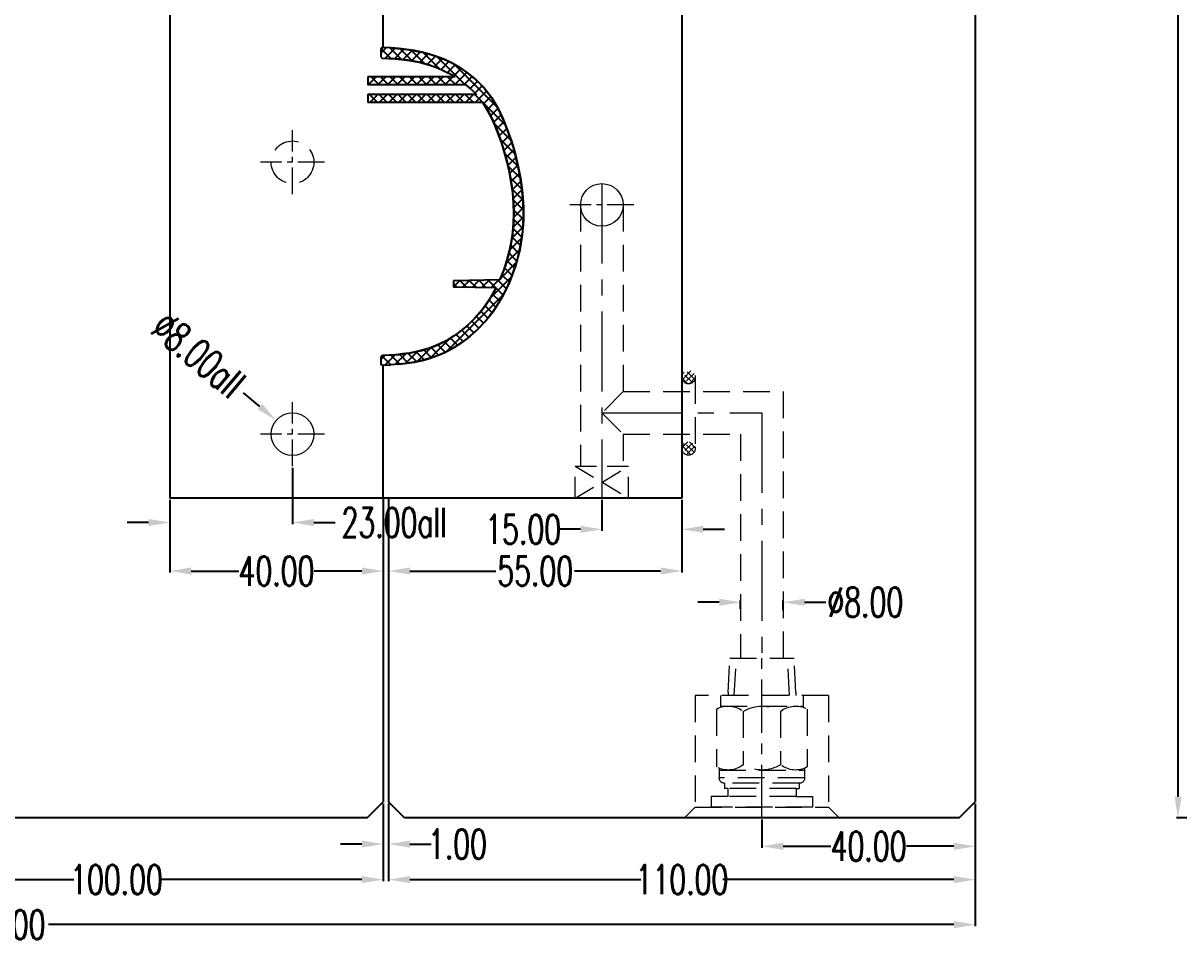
# Model space of a CAD drawing. Header units: millimetres. Extents: x 33920 to 35330, y -21664 to -20666.
# Drawn here: x 34152.6 to 34369.2, y -21236.9 to -21064.2 of the extents above; entities that cross this region are included whole.
import ezdxf

# ---------------------------------------------------------------- set-up
doc = ezdxf.new("R2010")
doc.units = ezdxf.units.MM
doc.header["$LTSCALE"] = 8
doc.linetypes.add('CENTER', pattern=[2, 1.25, -0.25, 0.25, -0.25])
doc.linetypes.add('HIDDEN', pattern=[0.375, 0.25, -0.125])
doc.layers.get('DEFPOINTS').update_dxf_attribs({"color": 6})
doc.layers.add('Cav-cor', color=1, linetype='Continuous')
doc.layers.add('dim', color=3, linetype='Continuous', lineweight=15)
doc.layers.add('WR', color=122, linetype='HIDDEN', lineweight=18)
doc.styles.get("Standard").update_dxf_attribs({"font": 'txt.shx', "width": 0.67, "bigfont": 'chineset.shx'})
doc.dimstyles.new('ISO-25', dxfattribs={"dimtxt": 5.5, "dimasz": 4, "dimexe": 0.3, "dimexo": 0.3, "dimtad": 0, "dimzin": 1, "dimdsep": 46, "dimtxsty": 'Standard', "dimcen": 0, "dimclrd": 3, "dimclre": 3, "dimclrt": 7, "dimazin": 0, "dimtfac": 1, "dimtofl": 0, "dimtmove": 0, "dimatfit": 0, "dimfxl": 0, "dimarcsym": 0})

# ---------------------------------------------------------------- blocks, each defined once
blk = doc.blocks.new('*D29161')
at = {"layer": 'DEFPOINTS', "color": 0}
for p in [(34220.06, -21210.32), (34221.06, -21210.32), (34221.06, -21218.22)]:
    blk.add_point(p, dxfattribs=at)
at = {"layer": 'dim', "color": 3, "lineweight": -2}
for p, q in [((34220.06, -21210.62), (34220.06, -21218.52)), ((34221.06, -21210.62), (34221.06, -21218.52)), ((34216.06, -21218.22), (34212.06, -21218.22)), ((34225.06, -21218.22), (34229.06, -21218.22))]:
    blk.add_line(p, q, dxfattribs=at)
at = {"layer": 'dim', "color": 3}
for points in [[(34216.06, -21218.88), (34216.06, -21217.55), (34220.06, -21218.22)], [(34225.06, -21217.55), (34225.06, -21218.88), (34221.06, -21218.22)]]:
    blk.add_solid(points, dxfattribs=at)
at = {"layer": 'dim', "color": 7, "insert": (34233.98, -21218.22), "char_height": 5.5, "attachment_point": 5}
blk.add_mtext('1.00', dxfattribs=at)
blk = doc.blocks.new('*D29162')
at = {"layer": 'DEFPOINTS', "color": 0}
for p in [(34221.06, -21210.32), (34331.06, -21210.32), (34331.06, -21224.88)]:
    blk.add_point(p, dxfattribs=at)
at = {"layer": 'dim', "color": 3, "lineweight": -2}
for p, q in [((34221.06, -21210.62), (34221.06, -21225.18)), ((34331.06, -21210.62), (34331.06, -21225.18)), ((34225.06, -21224.88), (34268.37, -21224.88)), ((34327.06, -21224.88), (34283.74, -21224.88))]:
    blk.add_line(p, q, dxfattribs=at)
at = {"layer": 'dim', "color": 3}
for points in [[(34225.06, -21224.21), (34225.06, -21225.54), (34221.06, -21224.88)], [(34327.06, -21225.54), (34327.06, -21224.21), (34331.06, -21224.88)]]:
    blk.add_solid(points, dxfattribs=at)
at = {"layer": 'dim', "color": 7, "insert": (34276.06, -21224.88), "char_height": 5.5, "attachment_point": 5}
blk.add_mtext('110.00', dxfattribs=at)
blk = doc.blocks.new('*D29163')
at = {"layer": 'DEFPOINTS', "color": 0}
for p in [(34120.06, -21210.32), (34220.06, -21210.32), (34220.06, -21224.88)]:
    blk.add_point(p, dxfattribs=at)
at = {"layer": 'dim', "color": 3, "lineweight": -2}
for p, q in [((34120.06, -21210.62), (34120.06, -21225.18)), ((34220.06, -21210.62), (34220.06, -21225.18)), ((34124.06, -21224.88), (34162.06, -21224.88)), ((34216.06, -21224.88), (34178.05, -21224.88))]:
    blk.add_line(p, q, dxfattribs=at)
at = {"layer": 'dim', "color": 3}
for points in [[(34124.06, -21224.21), (34124.06, -21225.54), (34120.06, -21224.88)], [(34216.06, -21225.54), (34216.06, -21224.21), (34220.06, -21224.88)]]:
    blk.add_solid(points, dxfattribs=at)
at = {"layer": 'dim', "color": 7, "insert": (34170.06, -21224.88), "char_height": 5.5, "attachment_point": 5}
blk.add_mtext('100.00', dxfattribs=at)
blk = doc.blocks.new('*D29166')
at = {"layer": 'DEFPOINTS', "color": 0}
for p in [(33965.06, -21210.32), (34331.06, -21210.32), (34331.06, -21233.33)]:
    blk.add_point(p, dxfattribs=at)
at = {"layer": 'dim', "color": 3, "lineweight": -2}
for p, q in [((33965.06, -21210.62), (33965.06, -21233.63)), ((34331.06, -21210.62), (34331.06, -21233.63)), ((33969.06, -21233.33), (34138.83, -21233.33)), ((34327.06, -21233.33), (34157.28, -21233.33))]:
    blk.add_line(p, q, dxfattribs=at)
at = {"layer": 'dim', "color": 3}
for points in [[(33969.06, -21232.66), (33969.06, -21234), (33965.06, -21233.33)], [(34327.06, -21234), (34327.06, -21232.66), (34331.06, -21233.33)]]:
    blk.add_solid(points, dxfattribs=at)
at = {"layer": 'dim', "color": 7, "insert": (34148.06, -21233.33), "char_height": 5.5, "attachment_point": 5}
blk.add_mtext('366.00', dxfattribs=at)
blk = doc.blocks.new('*D29167')
at = {"layer": 'DEFPOINTS', "color": 0}
for p in [(34180.06, -21153.32), (34220.06, -21153.32), (34220.06, -21166.99)]:
    blk.add_point(p, dxfattribs=at)
at = {"layer": 'dim', "color": 3, "lineweight": -2}
for p, q in [((34180.06, -21153.62), (34180.06, -21167.29)), ((34220.06, -21153.62), (34220.06, -21167.29)), ((34184.06, -21166.99), (34192.98, -21166.99)), ((34216.06, -21166.99), (34207.13, -21166.99))]:
    blk.add_line(p, q, dxfattribs=at)
at = {"layer": 'dim', "color": 3}
for points in [[(34184.06, -21166.32), (34184.06, -21167.66), (34180.06, -21166.99)], [(34216.06, -21167.66), (34216.06, -21166.32), (34220.06, -21166.99)]]:
    blk.add_solid(points, dxfattribs=at)
at = {"layer": 'dim', "color": 7, "insert": (34200.06, -21166.99), "char_height": 5.5, "attachment_point": 5}
blk.add_mtext('40.00', dxfattribs=at)
blk = doc.blocks.new('*D29168')
at = {"layer": 'DEFPOINTS', "color": 0}
for p in [(34221.06, -21153.32), (34276.06, -21153.32), (34276.06, -21166.99)]:
    blk.add_point(p, dxfattribs=at)
at = {"layer": 'dim', "color": 3, "lineweight": -2}
for p, q in [((34221.06, -21153.62), (34221.06, -21167.29)), ((34276.06, -21153.62), (34276.06, -21167.29)), ((34225.06, -21166.99), (34241.18, -21166.99)), ((34272.06, -21166.99), (34255.94, -21166.99))]:
    blk.add_line(p, q, dxfattribs=at)
at = {"layer": 'dim', "color": 3}
for points in [[(34225.06, -21166.32), (34225.06, -21167.66), (34221.06, -21166.99)], [(34272.06, -21167.66), (34272.06, -21166.32), (34276.06, -21166.99)]]:
    blk.add_solid(points, dxfattribs=at)
at = {"layer": 'dim', "color": 7, "insert": (34248.56, -21166.99), "char_height": 5.5, "attachment_point": 5}
blk.add_mtext('55.00', dxfattribs=at)
blk = doc.blocks.new('*D29184')
at = {"layer": 'DEFPOINTS', "color": 0}
for p in [(34369.06, -20713.32), (34402.68, -20713.32), (34402.68, -21213.32)]:
    blk.add_point(p, dxfattribs=at)
at = {"layer": 'dim', "color": 3, "lineweight": -2}
for p, q in [((34402.38, -20713.32), (34368.76, -20713.32)), ((34369.06, -20717.32), (34369.06, -20954.71)), ((34369.06, -21209.32), (34369.06, -20971.93)), ((34402.38, -21213.32), (34368.76, -21213.32))]:
    blk.add_line(p, q, dxfattribs=at)
at = {"layer": 'dim', "color": 3}
for points in [[(34369.73, -20717.32), (34368.4, -20717.32), (34369.06, -20713.32)], [(34368.4, -21209.32), (34369.73, -21209.32), (34369.06, -21213.32)]]:
    blk.add_solid(points, dxfattribs=at)
at = {"layer": 'dim', "color": 7, "insert": (34369.06, -20963.32), "char_height": 5.5, "attachment_point": 5, "rotation": 90}
blk.add_mtext('500.00', dxfattribs=at)
blk = doc.blocks.new('*D29267')
at = {"layer": 'DEFPOINTS', "color": 0}
for p in [(34203.06, -21147.32), (34180.06, -21153.32), (34203.06, -21157.89)]:
    blk.add_point(p, dxfattribs=at)
at = {"layer": 'dim', "color": 3, "lineweight": -2}
for p, q in [((34203.06, -21147.62), (34203.06, -21158.19)), ((34180.06, -21153.62), (34180.06, -21158.19)), ((34176.06, -21157.89), (34172.06, -21157.89)), ((34207.06, -21157.89), (34211.06, -21157.89))]:
    blk.add_line(p, q, dxfattribs=at)
at = {"layer": 'dim', "color": 3}
for points in [[(34176.06, -21158.56), (34176.06, -21157.23), (34180.06, -21157.89)], [(34207.06, -21157.23), (34207.06, -21158.56), (34203.06, -21157.89)]]:
    blk.add_solid(points, dxfattribs=at)
at = {"layer": 'dim', "color": 7, "insert": (34222.12, -21157.89), "char_height": 5.5, "attachment_point": 5}
blk.add_mtext('23.00all', dxfattribs=at)
blk = doc.blocks.new('*D29268')
at = {"layer": 'DEFPOINTS', "color": 0}
for p in [(34200, -21138.73), (34206.11, -21143.9)]:
    blk.add_point(p, dxfattribs=at)
at = {"layer": 'dim', "color": 3, "lineweight": -2}
blk.add_line((34196.95, -21136.15), (34193.89, -21133.57), dxfattribs=at)
at = {"layer": 'dim', "color": 3}
blk.add_solid([(34196.52, -21136.66), (34197.38, -21135.64), (34200, -21138.73)], dxfattribs=at)
at = {"layer": 'dim', "color": 7, "insert": (34185.44, -21126.42), "char_height": 5.5, "attachment_point": 5, "rotation": 319.7841}
blk.add_mtext('%%c8.00all', dxfattribs=at)
blk = doc.blocks.new('20160905.163532')
at = {"layer": 'WR', "linetype": 'HIDDEN', "ltscale": 2.5}
for p, q in [((12.74, 40.25), (14.74, 42.25)), ((14.74, 42.25), (14.74, 13.25)), ((-8.26, 15.25), (-8.26, 40.25)), ((-8.26, 40.25), (12.74, 40.25)), ((12.74, 40.25), (12.74, 15.25)), ((10.73, 37.25), (12.74, 37.25)), ((10.73, 34.15), (10.73, 37.25)), ((12.74, 18.25), (12.74, 37.25)), ((-8.26, 35.5), (-6.03, 35.5)), ((-6.26, 35.5), (-6.26, 20)), ((-5.7, 36.25), (5.17, 36.25)), ((5.41, 35.75), (7.23, 35.75)), ((5.74, 35.75), (5.74, 19.75)), ((7.23, 19.75), (7.23, 35.75)), ((8.23, 20.75), (8.23, 34.75)), ((8.23, 34.75), (9.23, 34.75)), ((9.23, 34.15), (9.23, 34.75)), ((9.23, 34.15), (9.23, 34.75)), ((-8.82, 34.1), (-15.26, 33.76)), ((-15.26, 33.76), (-15.26, 21.74)), ((-8.26, 32.94), (-15.26, 32.57)), ((-8.82, 34.1), (-8.26, 34.1)), ((9.23, 21.35), (9.23, 34.15)), ((9.23, 34.15), (10.73, 34.15)), ((10.73, 21.35), (10.73, 34.15)), ((-5.27, 31.25), (4.74, 31.25)), ((-5.27, 24.25), (4.74, 24.25)), ((-8.26, 22.56), (-15.26, 22.93)), ((-8.82, 21.4), (-15.26, 21.74)), ((-8.82, 21.4), (-8.26, 21.4)), ((-8.26, 20), (-6.03, 20)), ((5.41, 19.75), (7.23, 19.75)), ((8.23, 20.75), (9.23, 20.75)), ((9.23, 21.35), (10.73, 21.35)), ((9.23, 21.35), (9.23, 20.75)), ((9.23, 21.35), (9.23, 20.75)), ((10.73, 21.35), (10.73, 18.25)), ((-5.7, 19.25), (5.17, 19.25)), ((10.73, 18.25), (12.74, 18.25)), ((-8.26, 15.25), (12.74, 15.25)), ((12.74, 15.25), (14.74, 13.25))]:
    blk.add_line(p, q, dxfattribs=at)
at = {"layer": 'WR', "linetype": 'CENTER'}
blk.add_line((14.74, 27.75), (-15.26, 27.75), dxfattribs=at)
at = {"layer": 'WR', "linetype": 'HIDDEN', "ltscale": 2.5}
for centre, radius, start, end in [((-1.79, 34.07), 4.47, 150.752, 219.0183), ((1.27, 34.07), 4.47, 320.9817, 29.248), ((7.23, 34.75), 1, 0, 90), ((0.4, 27.75), 6.66, 148.3016, 211.6984), ((-0.92, 27.75), 6.66, 328.3016, 31.6984), ((-1.79, 21.44), 4.47, 140.9817, 209.248), ((1.27, 21.44), 4.47, 330.752, 39.0183), ((7.23, 20.75), 1, 270, 0)]:
    blk.add_arc(centre, radius, start, end, dxfattribs=at)
blk = doc.blocks.new('*D29286')
at = {"layer": 'DEFPOINTS', "color": 0}
for p in [(34295.06, -21172.85), (34287.06, -21174.39), (34295.06, -21174.61)]:
    blk.add_point(p, dxfattribs=at)
at = {"layer": 'dim', "color": 3, "lineweight": -2}
for p, q in [((34283.06, -21172.85), (34279.06, -21172.85)), ((34287.06, -21174.09), (34287.06, -21172.55)), ((34295.06, -21174.31), (34295.06, -21172.55)), ((34299.06, -21172.85), (34303.06, -21172.85))]:
    blk.add_line(p, q, dxfattribs=at)
at = {"layer": 'dim', "color": 3}
for points in [[(34283.06, -21173.52), (34283.06, -21172.19), (34287.06, -21172.85)], [(34299.06, -21172.19), (34299.06, -21173.52), (34295.06, -21172.85)]]:
    blk.add_solid(points, dxfattribs=at)
at = {"layer": 'dim', "color": 7, "insert": (34310.44, -21172.85), "char_height": 5.5, "attachment_point": 5}
blk.add_mtext('%%c8.00', dxfattribs=at)
blk = doc.blocks.new('*D29287')
at = {"layer": 'DEFPOINTS', "color": 0}
for p in [(34261.06, -21153.32), (34276.06, -21153.32), (34261.06, -21159.17)]:
    blk.add_point(p, dxfattribs=at)
at = {"layer": 'dim', "color": 3, "lineweight": -2}
for p, q in [((34261.06, -21153.62), (34261.06, -21159.47)), ((34276.06, -21153.62), (34276.06, -21159.47)), ((34257.06, -21159.17), (34253.06, -21159.17)), ((34280.06, -21159.17), (34284.06, -21159.17))]:
    blk.add_line(p, q, dxfattribs=at)
at = {"layer": 'dim', "color": 3}
for points in [[(34257.06, -21159.84), (34257.06, -21158.51), (34261.06, -21159.17)], [(34280.06, -21158.51), (34280.06, -21159.84), (34276.06, -21159.17)]]:
    blk.add_solid(points, dxfattribs=at)
at = {"layer": 'dim', "color": 7, "insert": (34246.29, -21159.17), "char_height": 5.5, "attachment_point": 5}
blk.add_mtext('15.00', dxfattribs=at)
blk = doc.blocks.new('*X29138')
at = {"color": 0}
for p, q in [((-7.86, -0.44), (-6.25, 1.17)), ((-6.25, -1.17), (-7.86, 0.44)), ((-5.66, -0.71), (-7.4, 1.03)), ((-7.4, -1.03), (-5.66, 0.71)), ((-5.45, 0.15), (-6.54, 1.24)), ((5.45, 0.15), (6.54, 1.24)), ((5.66, -0.71), (7.4, 1.03)), ((7.4, -1.03), (5.66, 0.71)), ((7.86, -0.44), (6.25, 1.17)), ((6.25, -1.17), (7.86, 0.44)), ((-6.54, -1.24), (-5.45, -0.15)), ((6.54, -1.24), (5.45, -0.15))]:
    blk.add_line(p, q, dxfattribs=at)
blk = doc.blocks.new('*D29288')
at = {"layer": 'DEFPOINTS', "color": 0}
for p in [(34331.06, -21210.32), (34291.06, -21213.32), (34291.06, -21218.63)]:
    blk.add_point(p, dxfattribs=at)
at = {"layer": 'dim', "color": 3, "lineweight": -2}
for p, q in [((34331.06, -21210.62), (34331.06, -21218.93)), ((34291.06, -21213.62), (34291.06, -21218.93)), ((34295.06, -21218.63), (34303.98, -21218.63)), ((34327.06, -21218.63), (34318.13, -21218.63))]:
    blk.add_line(p, q, dxfattribs=at)
at = {"layer": 'dim', "color": 3}
for points in [[(34295.06, -21217.96), (34295.06, -21219.3), (34291.06, -21218.63)], [(34327.06, -21219.3), (34327.06, -21217.96), (34331.06, -21218.63)]]:
    blk.add_solid(points, dxfattribs=at)
at = {"layer": 'dim', "color": 7, "insert": (34311.06, -21218.63), "char_height": 5.5, "attachment_point": 5}
blk.add_mtext('40.00', dxfattribs=at)

msp = doc.modelspace()

# ---------------------------------------------------------------- linework, layer by layer
at = {"linetype": 'Continuous'}
for p, q in [((34331.057, -21013.316), (34331.057, -21210.316)), ((34220.057, -21153.316), (34220.057, -21210.316)), ((34221.057, -21153.316), (34221.057, -21210.316)), ((34217.057, -21213.316), (34220.057, -21210.316)), ((34224.057, -21213.316), (34221.057, -21210.316)), ((34328.057, -21213.316), (34331.057, -21210.316)), ((34217.057, -21213.316), (34123.057, -21213.316)), ((34328.057, -21213.316), (34224.057, -21213.316))]:
    msp.add_line(p, q, dxfattribs=at)
at = {"layer": 'Cav-cor', "color": 1}
for p, q in [((34180.057, -20773.316), (34180.057, -21153.316)), ((34276.057, -20773.316), (34276.057, -21153.316)), ((34220.057, -21068.812), (34220.057, -21039.27)), ((34219.657, -21069.797), (34220.62, -21068.835)), ((34219.682, -21069.01), (34219.657, -21069.14)), ((34219.657, -21070.455), (34219.657, -21069.14)), ((34219.679, -21069.023), (34221.507, -21070.851)), ((34219.75, -21068.902), (34219.682, -21069.01)), ((34219.849, -21068.833), (34219.75, -21068.902)), ((34219.962, -21068.811), (34219.849, -21068.833)), ((34219.962, -21068.811), (34220.057, -21068.812)), ((34221.474, -21068.866), (34219.962, -21068.811)), ((34220.449, -21070.801), (34222.32, -21068.93)), ((34221.312, -21068.86), (34223.476, -21071.024)), ((34222.15, -21070.896), (34223.955, -21069.091)), ((34223.261, -21069.013), (34225.572, -21071.325)), ((34219.681, -21070.583), (34219.657, -21070.455)), ((34222.051, -21070.886), (34221.01, -21070.819)), ((34223.78, -21071.063), (34225.531, -21069.312)), ((34225.324, -21069.28), (34227.876, -21071.832)), ((34225.35, -21071.289), (34227.042, -21069.597)), ((34226.855, -21071.58), (34228.482, -21069.952)), ((34227.554, -21069.714), (34230.634, -21072.794)), ((34228.279, -21071.952), (34229.852, -21070.379)), ((34229.63, -21072.396), (34231.153, -21070.874)), ((34230.096, -21070.46), (34235.44, -21075.804)), ((34230.068, -21072.554), (34231.165, -21073.019)), ((34230.911, -21072.912), (34232.388, -21071.435)), ((34231.149, -21073.012), (34232.311, -21073.592)), ((34232.122, -21073.497), (34233.561, -21072.058)), ((34233.266, -21074.149), (34234.679, -21072.736)), ((34233.401, -21071.969), (34241.437, -21080.005)), ((34233.407, -21075.804), (34235.75, -21073.461)), ((34233.526, -21074.301), (34217.145, -21074.301)), ((34217.145, -21074.301), (34217.145, -21075.804)), ((34217.145, -21075.469), (34217.48, -21075.804)), ((34217.242, -21075.804), (34218.745, -21074.301)), ((34217.773, -21074.301), (34219.276, -21075.804)), ((34219.038, -21075.804), (34220.541, -21074.301)), ((34219.569, -21074.301), (34221.072, -21075.804)), ((34220.835, -21075.804), (34222.337, -21074.301)), ((34221.365, -21074.301), (34222.868, -21075.804)), ((34222.631, -21075.804), (34224.133, -21074.301)), ((34223.161, -21074.301), (34224.664, -21075.804)), ((34224.427, -21075.804), (34225.929, -21074.301)), ((34224.957, -21074.301), (34226.46, -21075.804)), ((34226.223, -21075.804), (34227.725, -21074.301)), ((34226.753, -21074.301), (34228.256, -21075.804)), ((34228.019, -21075.804), (34229.522, -21074.301)), ((34228.549, -21074.301), (34230.052, -21075.804)), ((34229.815, -21075.804), (34231.318, -21074.301)), ((34230.345, -21074.301), (34231.848, -21075.804)), ((34231.611, -21075.804), (34233.114, -21074.301)), ((34232.141, -21074.301), (34233.644, -21075.804)), ((34233.526, -21074.301), (34232.302, -21073.587)), ((34235.203, -21075.804), (34236.757, -21074.251)), ((34236.353, -21076.45), (34237.705, -21075.098)), ((34235.618, -21075.804), (34217.145, -21075.804)), ((34237.52, -21077.613), (34217.145, -21077.613)), ((34217.145, -21077.613), (34217.145, -21079.116)), ((34217.145, -21077.698), (34217.229, -21077.613)), ((34217.492, -21077.613), (34218.995, -21079.116)), ((34217.523, -21079.116), (34219.026, -21077.613)), ((34219.288, -21077.613), (34220.791, -21079.116)), ((34219.319, -21079.116), (34220.822, -21077.613)), ((34221.085, -21077.613), (34222.587, -21079.116)), ((34221.115, -21079.116), (34222.618, -21077.613)), ((34222.881, -21077.613), (34224.383, -21079.116)), ((34222.911, -21079.116), (34224.414, -21077.613)), ((34224.677, -21077.613), (34226.179, -21079.116)), ((34224.707, -21079.116), (34226.21, -21077.613)), ((34226.473, -21077.613), (34227.975, -21079.116)), ((34226.503, -21079.116), (34228.006, -21077.613)), ((34228.269, -21077.613), (34229.772, -21079.116)), ((34228.299, -21079.116), (34229.802, -21077.613)), ((34230.065, -21077.613), (34231.568, -21079.116)), ((34230.095, -21079.116), (34231.598, -21077.613)), ((34231.861, -21077.613), (34233.364, -21079.116)), ((34231.891, -21079.116), (34233.394, -21077.613)), ((34233.657, -21077.613), (34235.16, -21079.116)), ((34233.687, -21079.116), (34235.19, -21077.613)), ((34235.453, -21077.613), (34236.956, -21079.116)), ((34235.483, -21079.116), (34236.986, -21077.613)), ((34236.61, -21076.678), (34235.618, -21075.804)), ((34236.589, -21076.658), (34237.52, -21077.613)), ((34237.249, -21077.613), (34242.988, -21083.353)), ((34237.256, -21077.343), (34238.613, -21075.986)), ((34237.279, -21079.116), (34239.425, -21076.97)), ((34217.145, -21079.061), (34217.199, -21079.116)), ((34238.709, -21079.116), (34217.145, -21079.116)), ((34238.85, -21079.341), (34240.21, -21077.981)), ((34239.541, -21080.447), (34240.898, -21079.089)), ((34240.169, -21081.614), (34241.564, -21080.22)), ((34240.756, -21082.824), (34242.148, -21081.432)), ((34240.826, -21082.986), (34244.001, -21086.161)), ((34241.298, -21084.078), (34242.719, -21082.656)), ((34241.79, -21085.382), (34243.22, -21083.951)), ((34242.005, -21085.961), (34244.756, -21088.712)), ((34242.252, -21086.715), (34243.708, -21085.259)), ((34242.687, -21088.077), (34244.148, -21086.615)), ((34242.824, -21088.576), (34245.332, -21091.084)), ((34243.071, -21089.489), (34244.563, -21087.997)), ((34243.429, -21090.927), (34244.945, -21089.411)), ((34243.443, -21090.992), (34245.769, -21093.317)), ((34243.756, -21092.396), (34245.285, -21090.867)), ((34244.026, -21093.922), (34245.606, -21092.342)), ((34243.911, -21093.256), (34246.089, -21095.434)), ((34244.258, -21095.486), (34245.861, -21093.883)), ((34244.247, -21095.388), (34246.281, -21097.421)), ((34244.443, -21097.097), (34246.091, -21095.449)), ((34244.528, -21098.808), (34246.249, -21097.088)), ((34244.461, -21097.397), (34246.347, -21099.284)), ((34244.533, -21100.6), (34246.337, -21098.795)), ((34244.551, -21099.283), (34246.34, -21101.072)), ((34244.437, -21102.491), (34246.37, -21100.558)), ((34244.521, -21101.05), (34246.239, -21102.767)), ((34244.215, -21104.509), (34246.257, -21102.468)), ((34244.412, -21102.736), (34246.048, -21104.372)), ((34243.797, -21106.723), (34246.031, -21104.49)), ((34243.957, -21105.874), (34245.486, -21107.402)), ((34244.243, -21104.363), (34245.821, -21105.941)), ((34243.122, -21109.195), (34245.656, -21106.66)), ((34243.641, -21107.354), (34245.131, -21108.844)), ((34242.983, -21109.685), (34241.947, -21112.385)), ((34242.084, -21112.029), (34245.067, -21109.045)), ((34242.816, -21110.121), (34244.239, -21111.544)), ((34243.246, -21108.755), (34244.698, -21110.207)), ((34241.947, -21112.385), (34233.225, -21112.537)), ((34234.951, -21113.773), (34236.24, -21112.484)), ((34236.2, -21112.485), (34237.533, -21113.818)), ((34236.716, -21113.804), (34238.068, -21112.452)), ((34237.965, -21112.454), (34239.361, -21113.85)), ((34238.482, -21113.835), (34239.896, -21112.42)), ((34239.73, -21112.423), (34241.189, -21113.882)), ((34240.153, -21115.755), (34244.151, -21111.757)), ((34240.247, -21113.865), (34241.724, -21112.389)), ((34241.496, -21112.393), (34243.163, -21114.06)), ((34241.947, -21112.385), (34242.658, -21110.617)), ((34242.318, -21111.419), (34243.715, -21112.816)), ((34233.225, -21113.704), (34234.412, -21112.516)), ((34233.225, -21112.537), (34233.225, -21113.743)), ((34233.225, -21113.102), (34233.877, -21113.754)), ((34241.235, -21113.883), (34233.225, -21113.743)), ((34234.435, -21112.516), (34235.705, -21113.786)), ((34241.218, -21113.911), (34242.549, -21115.242)), ((34231.831, -21125.874), (34242.641, -21115.063)), ((34239.899, -21116.184), (34241.199, -21117.484)), ((34240.561, -21115.05), (34241.905, -21116.394)), ((34238.378, -21118.256), (34239.669, -21119.546)), ((34239.149, -21117.23), (34240.465, -21118.546)), ((34235.75, -21121.015), (34237.044, -21122.309)), ((34236.667, -21120.137), (34237.963, -21121.433)), ((34237.546, -21119.22), (34238.845, -21120.518)), ((34232.658, -21123.312), (34233.995, -21124.648)), ((34233.741, -21122.599), (34235.059, -21123.916)), ((34234.772, -21121.834), (34236.082, -21123.143)), ((34226.43, -21127.682), (34229.072, -21125.041)), ((34227.658, -21125.496), (34229.132, -21126.97)), ((34228.834, -21127.074), (34232.501, -21123.408)), ((34229.018, -21125.06), (34230.449, -21126.49)), ((34230.303, -21124.548), (34231.697, -21125.943)), ((34231.515, -21123.964), (34232.878, -21125.328)), ((34219.657, -21127.271), (34220.402, -21126.526)), ((34219.657, -21128.071), (34219.657, -21126.846)), ((34219.745, -21126.63), (34219.841, -21126.564)), ((34219.785, -21126.603), (34221.507, -21128.325)), ((34219.841, -21126.564), (34219.956, -21126.54)), ((34220.36, -21128.365), (34222.3, -21126.424)), ((34221.462, -21126.484), (34223.165, -21128.187)), ((34222.254, -21128.266), (34224.334, -21126.186)), ((34223.116, -21126.342), (34224.756, -21127.982)), ((34224.262, -21128.054), (34226.537, -21125.779)), ((34224.702, -21126.132), (34226.284, -21127.714)), ((34226.22, -21125.854), (34227.744, -21127.378)), ((34219.847, -21128.356), (34219.961, -21128.378)), ((34219.961, -21128.378), (34221.48, -21128.327)), ((34220.057, -21128.377), (34219.961, -21128.378)), ((34220.057, -21153.316), (34220.057, -21128.377)), ((34222.979, -21128.209), (34221.445, -21128.329)), ((34276.057, -21153.316), (34180.057, -21153.316))]:
    msp.add_line(p, q, dxfattribs=at)
for points in [[(34219.657, -21069.14), (34219.673, -21069.035), (34219.718, -21068.941), (34219.787, -21068.87), (34219.871, -21068.825), (34219.962, -21068.811)], [(34221.402, -21068.862), (34222.725, -21068.958), (34224.037, -21069.095), (34225.342, -21069.276), (34226.64, -21069.507), (34227.926, -21069.799), (34229.195, -21070.158), (34230.445, -21070.587), (34231.705, -21071.105), (34233.018, -21071.746), (34234.418, -21072.552), (34235.919, -21073.575), (34237.497, -21074.863), (34239.046, -21076.447), (34240.395, -21078.226), (34241.516, -21080.112), (34242.469, -21082.076), (34243.312, -21084.141), (34244.078, -21086.346), (34244.767, -21088.692), (34245.36, -21091.134), (34245.839, -21093.63), (34246.181, -21096.142), (34246.358, -21098.671), (34246.351, -21101.242), (34246.135, -21103.911), (34245.664, -21106.733), (34244.876, -21109.737), (34243.758, -21112.784), (34242.383, -21115.601), (34240.885, -21117.993), (34239.349, -21119.971), (34237.818, -21121.608), (34236.298, -21122.977), (34234.798, -21124.125), (34233.368, -21125.051), (34232.036, -21125.78), (34230.768, -21126.365), (34229.502, -21126.853), (34228.2, -21127.263), (34226.873, -21127.597), (34225.534, -21127.861), (34224.183, -21128.069), (34222.82, -21128.225)], [(34222.979, -21128.209), (34224.464, -21128.03), (34225.939, -21127.788), (34227.402, -21127.473), (34228.844, -21127.071), (34230.255, -21126.574), (34231.627, -21125.98), (34232.997, -21125.266), (34234.416, -21124.388), (34235.917, -21123.287), (34237.502, -21121.912), (34239.131, -21120.222), (34240.712, -21118.235), (34242.133, -21116.042), (34243.358, -21113.684), (34244.389, -21111.18), (34245.217, -21108.575), (34245.826, -21105.918), (34246.211, -21103.229), (34246.373, -21100.516), (34246.316, -21097.79), (34246.055, -21095.077), (34245.624, -21092.422), (34245.063, -21089.849), (34244.393, -21087.367), (34243.614, -21084.97), (34242.713, -21082.64), (34241.649, -21080.366), (34240.356, -21078.168), (34238.81, -21076.179), (34237.177, -21074.581), (34235.6, -21073.342), (34234.126, -21072.373), (34232.74, -21071.601), (34231.402, -21070.972), (34230.062, -21070.447), (34228.685, -21070.004), (34227.286, -21069.645), (34225.87, -21069.363), (34224.43, -21069.145), (34222.963, -21068.979), (34221.474, -21068.866)], [(34219.681, -21070.583), (34219.748, -21070.69), (34219.844, -21070.759), (34219.955, -21070.784)], [(34219.955, -21070.784), (34221.138, -21070.826), (34222.29, -21070.906), (34223.43, -21071.018), (34224.558, -21071.162), (34225.681, -21071.342), (34226.795, -21071.565), (34227.898, -21071.838), (34228.985, -21072.165), (34230.065, -21072.553)], [(34229.046, -21072.185), (34228.058, -21071.882), (34227.078, -21071.629), (34226.088, -21071.418), (34225.094, -21071.243), (34224.094, -21071.099), (34223.081, -21070.981), (34222.051, -21070.886)], [(34238.709, -21079.116), (34239.719, -21080.733), (34240.582, -21082.422), (34241.347, -21084.19), (34242.049, -21086.08), (34242.701, -21088.123), (34243.288, -21090.293), (34243.79, -21092.553), (34244.186, -21094.849), (34244.449, -21097.151), (34244.56, -21099.478), (34244.501, -21101.868), (34244.244, -21104.353), (34243.752, -21106.96), (34242.983, -21109.685)], [(34240.351, -21081.939), (34239.574, -21080.478), (34238.709, -21079.116)], [(34242.658, -21110.617), (34243.261, -21108.803), (34243.755, -21106.947), (34244.121, -21105.135), (34244.367, -21103.4), (34244.512, -21101.682), (34244.563, -21099.915), (34244.511, -21098.043), (34244.343, -21096.073), (34244.07, -21094.1), (34243.713, -21092.171), (34243.289, -21090.298), (34242.808, -21088.49), (34242.277, -21086.759), (34241.697, -21085.097), (34241.057, -21083.488), (34240.351, -21081.939)], [(34241.235, -21113.883), (34239.933, -21116.137), (34238.586, -21118.015), (34237.235, -21119.58), (34235.893, -21120.895), (34234.555, -21122.016), (34233.236, -21122.96), (34231.984, -21123.722), (34230.809, -21124.328), (34229.672, -21124.823), (34228.52, -21125.241), (34227.332, -21125.592), (34226.125, -21125.876), (34224.909, -21126.102), (34223.685, -21126.28), (34222.452, -21126.414), (34221.209, -21126.501), (34219.956, -21126.54)], [(34239.229, -21117.165), (34240.298, -21115.556), (34241.235, -21113.883)], [(34221.02, -21126.51), (34222.079, -21126.445), (34223.134, -21126.345), (34224.187, -21126.213), (34225.239, -21126.046), (34226.285, -21125.842), (34227.321, -21125.595), (34228.342, -21125.298), (34229.368, -21124.941), (34230.435, -21124.5), (34231.573, -21123.946), (34232.791, -21123.246), (34234.084, -21122.371), (34235.424, -21121.308), (34236.762, -21120.068), (34238.042, -21118.678), (34239.229, -21117.165)], [(34219.745, -21126.63), (34219.68, -21126.73), (34219.657, -21126.846)], [(34219.846, -21128.356), (34219.747, -21128.29), (34219.681, -21128.19), (34219.657, -21128.071)]]:
    msp.add_lwpolyline(points, dxfattribs=at)
at = {"layer": 'WR', "linetype": 'CENTER', "ltscale": 0.5}
for p, q in [((34203.057, -21096.316), (34203.057, -21084.316)), ((34209.057, -21090.316), (34197.057, -21090.316)), ((34267.057, -21098.316), (34255.057, -21098.316)), ((34203.057, -21147.316), (34203.057, -21135.316)), ((34209.057, -21141.316), (34197.057, -21141.316))]:
    msp.add_line(p, q, dxfattribs=at)
at = {"layer": 'WR', "linetype": 'CENTER', "ltscale": 1.5}
for p, q in [((34261.057, -21094.316), (34261.057, -21153.316)), ((34261.057, -21137.316), (34291.057, -21137.316)), ((34291.057, -21137.316), (34291.057, -21183.316))]:
    msp.add_line(p, q, dxfattribs=at)
at = {"layer": 'WR', "linetype": 'HIDDEN', "ltscale": 2.5}
for p, q in [((34257.057, -21098.316), (34257.057, -21147.316)), ((34265.057, -21098.316), (34265.057, -21133.316)), ((34276.057, -21130.626), (34276.057, -21144.006)), ((34278.557, -21130.626), (34278.557, -21144.006)), ((34265.057, -21133.316), (34261.057, -21137.316)), ((34265.057, -21133.316), (34295.057, -21133.316)), ((34295.057, -21133.316), (34295.057, -21183.316)), ((34261.057, -21137.316), (34265.057, -21141.316)), ((34265.057, -21141.316), (34265.057, -21147.316)), ((34265.057, -21141.316), (34287.057, -21141.316)), ((34287.057, -21141.316), (34287.057, -21183.316))]:
    msp.add_line(p, q, dxfattribs=at)
at = {"layer": 'WR', "linetype": 'HIDDEN', "ltscale": 2}
for p, q in [((34256.057, -21147.316), (34266.057, -21147.316)), ((34256.057, -21147.316), (34266.057, -21153.316)), ((34256.057, -21153.316), (34266.057, -21147.316)), ((34256.057, -21153.316), (34256.057, -21147.316)), ((34266.057, -21153.316), (34266.057, -21147.316))]:
    msp.add_line(p, q, dxfattribs=at)
at = {"layer": 'WR', "linetype": 'HIDDEN', "ltscale": 2.5}
for centre, radius in [((34203.057, -21090.316), 4), ((34277.307, -21130.626), 1.25), ((34277.307, -21144.006), 1.25)]:
    msp.add_circle(centre, radius, dxfattribs=at)
at = {"layer": 'WR', "linetype": 'ByBlock'}
for centre in [(34261.057, -21098.316), (34203.057, -21141.316)]:
    msp.add_circle(centre, 4, dxfattribs=at)

# ---------------------------------------------------------------- block references
at = {"layer": 'WR', "linetype": 'HIDDEN', "ltscale": 2.5, "xscale": -0.9999999999999996, "rotation": 90.00000000000001}
msp.add_blockref('*X29138', (34277.307, -21137.316), dxfattribs=at)
at = {"layer": 'WR', "xscale": -0.9999999999999996, "rotation": 90}
msp.add_blockref('20160905.163532', (34318.81, -21198.578), dxfattribs=at)

# ---------------------------------------------------------------- dimensions: what is measured, and where the dimension line sits
at = {"layer": 'dim'}
dim = msp.add_linear_dim(base=(34369.062, -20713.316), p1=(34402.681, -21213.316), p2=(34402.681, -20713.316), angle=90, dimstyle='ISO-25', dxfattribs=at)
dim.commit()
dim.dimension.update_dxf_attribs({"geometry": '*D29184', "text_midpoint": (34369.062, -20963.316), "dimtype": 160})
dim = msp.add_diameter_dim_2p(p1=(34206.112, -21143.899), p2=(34200.003, -21138.733), text='<>all', dimstyle='ISO-25', dxfattribs=at)
dim.commit()
dim.dimension.update_dxf_attribs({"geometry": '*D29268', "text_midpoint": (34185.444, -21126.423)})
for base, p1, p2, text, picture, middle in [((34203.057, -21157.892), (34180.057, -21153.316), (34203.057, -21147.316), '<>all', '*D29267', (34222.123, -21157.892)), ((34295.057, -21172.853), (34287.057, -21174.393), (34295.057, -21174.613), '%%c<>', '*D29286', (34310.438, -21172.853))]:
    dim = msp.add_linear_dim(base=base, p1=p1, p2=p2, text=text, dimstyle='ISO-25', dxfattribs=at)
    dim.commit()
    dim.dimension.update_dxf_attribs({"geometry": picture, "text_midpoint": middle})
for base, p1, p2, picture, middle in [((34220.057, -21166.991), (34180.057, -21153.316), (34220.057, -21153.316), '*D29167', (34200.057, -21166.991)), ((34276.057, -21166.991), (34221.057, -21153.316), (34276.057, -21153.316), '*D29168', (34248.557, -21166.991)), ((34261.057, -21159.172), (34276.057, -21153.316), (34261.057, -21153.316), '*D29287', (34246.29, -21159.172)), ((34331.057, -21233.329), (33965.057, -21210.316), (34331.057, -21210.316), '*D29166', (34148.057, -21233.329)), ((34220.057, -21224.878), (34120.057, -21210.316), (34220.057, -21210.316), '*D29163', (34170.057, -21224.878)), ((34221.057, -21218.216), (34220.057, -21210.316), (34221.057, -21210.316), '*D29161', (34233.981, -21218.216)), ((34331.057, -21224.878), (34221.057, -21210.316), (34331.057, -21210.316), '*D29162', (34276.057, -21224.878)), ((34291.057, -21218.631), (34331.057, -21210.316), (34291.057, -21213.316), '*D29288', (34311.057, -21218.631))]:
    dim = msp.add_linear_dim(base=base, p1=p1, p2=p2, dimstyle='ISO-25', dxfattribs=at)
    dim.commit()
    dim.dimension.update_dxf_attribs({"geometry": picture, "text_midpoint": middle})

doc.saveas('drawing.dxf')
